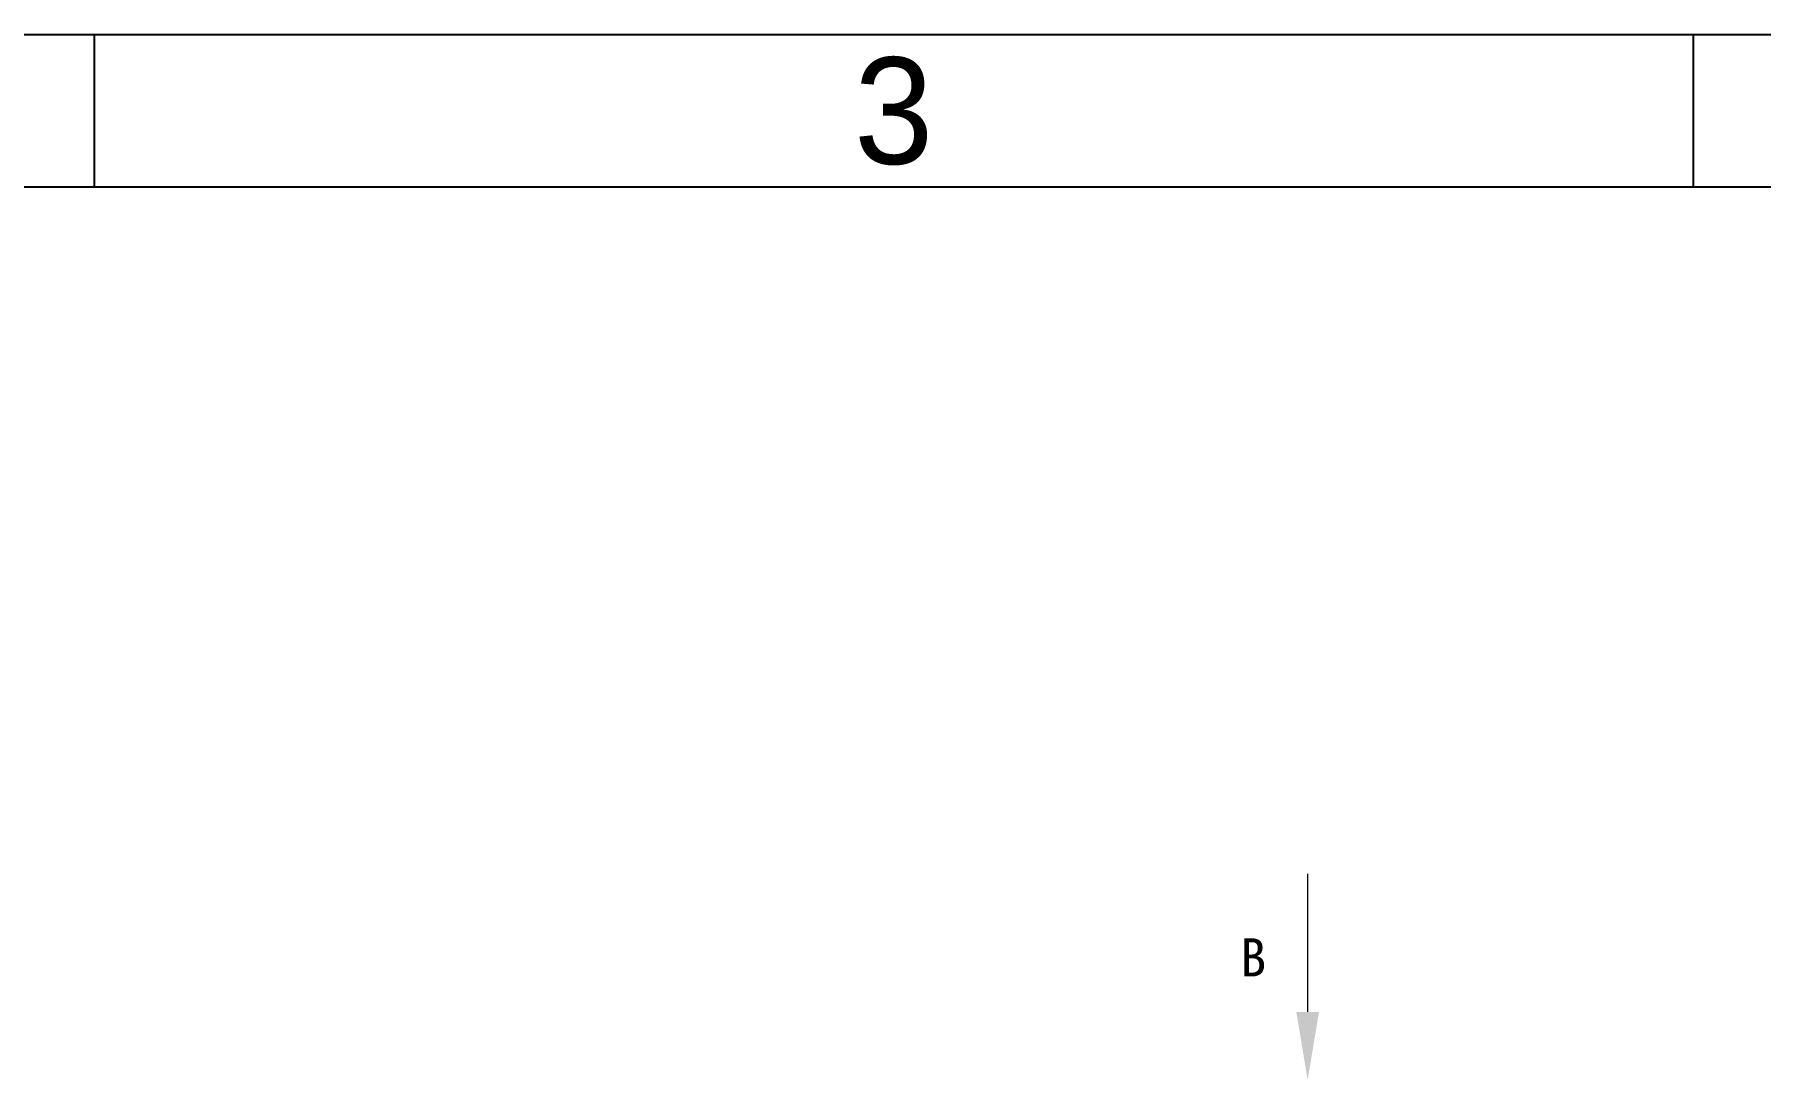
# Model space of a CAD drawing. Header units: millimetres. Extents: x 4086 to 8300, y 123 to 1549.
# Drawn here: x 6778.3 to 7050.3, y 1384.1 to 1549.2 of the extents above; entities that cross this region are included whole.
import ezdxf
from ezdxf.enums import TextEntityAlignment as Align

# ---------------------------------------------------------------- set-up
doc = ezdxf.new("R2010")
doc.units = ezdxf.units.MM
doc.layers.add('标注层', color=7, linetype='Continuous', lineweight=0)
doc.layers.add('模板', color=7, linetype='Continuous')
doc.styles.get("Standard").update_dxf_attribs({"font": 'simsun.ttc'})
doc.styles.add('思源黑', font='SourceHanSansCN-Normal.ttf')

# ---------------------------------------------------------------- blocks, each defined once
blk = doc.blocks.new('图纸1')
at = {"color": 2}
for p, q in [((6787.66, 1549.22), (6787.66, 1525.22)), ((7039.66, 1549.22), (7039.66, 1525.22))]:
    blk.add_line(p, q, dxfattribs=at)
for points in [[(6283.66, 123.62), (6283.66, 1549.22), (8299.66, 1549.22), (8299.66, 123.62)], [(6403.66, 147.62), (6403.66, 1525.22), (8275.66, 1525.22), (8275.66, 147.62)]]:
    blk.add_lwpolyline(points, close=True, dxfattribs=at)
at = {"color": 2, "style": '思源黑'}
blk.add_text('3', height=16.8, dxfattribs=at).set_placement((6913.66, 1537.22), align=Align.MIDDLE_CENTER)
for tag, height, p in [('整机外形图', 19.2, (7891.14, 256.64)), ('当前页', 12, (8059.66, 207.62)), ('总页数', 12, (8203.66, 207.62))]:
    blk.add_attdef(tag, text='', height=height, dxfattribs=at).set_placement(p, align=Align.MIDDLE)
at = {"color": 7, "style": '思源黑'}
for tag, height, p in [('编号', 19.2, (8134.84, 252.67)), ('比例', 12, (7939.66, 171.62))]:
    blk.add_attdef(tag, text='', height=height, dxfattribs=at).set_placement(p, align=Align.MIDDLE)

msp = doc.modelspace()

# ---------------------------------------------------------------- linework, layer by layer
at = {"layer": '标注层'}
msp.add_line((6978.902, 1395.176), (6978.902, 1416.961), dxfattribs=at)
msp.add_solid([(6977.116, 1395.176), (6980.687, 1395.176), (6978.902, 1384.462)], dxfattribs=at)

# ---------------------------------------------------------------- block references
at = {"layer": '模板'}
msp.add_blockref('图纸1', (0, 0), dxfattribs=at)

# ---------------------------------------------------------------- texts
at = {"layer": '标注层', "insert": (6968.285, 1406.779), "char_height": 6, "attachment_point": 1}
msp.add_mtext_dynamic_manual_height_columns('B', width=12.98752, gutter_width=30, heights=[0], dxfattribs=at)

doc.saveas('drawing.dxf')
